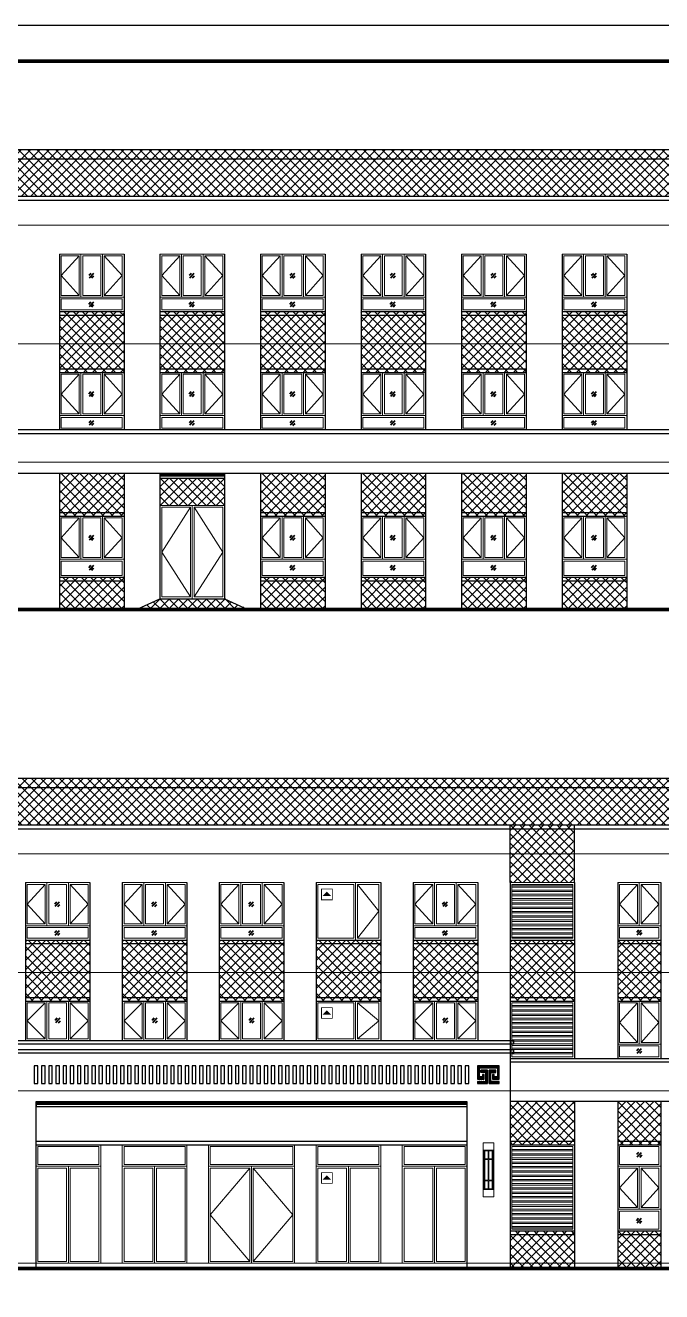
# Model space of a CAD drawing. Extents: x 1188826 to 1909461, y 608442 to 1651179.
# Drawn here: x 1309738 to 1327463, y 827615 to 862885 of the extents above; entities that cross this region are included whole.
import ezdxf

# ---------------------------------------------------------------- set-up
doc = ezdxf.new("R2010")
doc.units = 0
doc.header["$LTSCALE"] = 1000
doc.header["$MEASUREMENT"] = 0
doc.linetypes.add('ACAD_ISO10W100', pattern=[18.5, 12, -3, 0.5, -3])
doc.linetypes.add('DOTE', pattern=[2.42, 2, -0.2, 0.02, -0.2])
for name, color, linetype in [('1-PUB_HATCH', 8, 'Continuous'), ('3-剖面填充（细）', 251, 'Continuous'), ('图框', 140, 'Continuous'), ('立面', 73, 'Continuous'), ('立面-1', 13, 'Continuous'), ('立面-2', 45, 'Continuous')]:
    doc.layers.add(name, color=color, linetype=linetype)
for name, color, linetype, lineweight in [('2-门窗开启', 8, 'Continuous', 9), ('DOTE', 19, 'DOTE', 9), ('PUB_HATCH', 8, 'Continuous', 9), ('WALL', 9, 'Continuous', 40), ('WINDOW', 144, 'Continuous', 15), ('填充', 251, 'Continuous', 5)]:
    doc.layers.add(name, color=color, linetype=linetype, lineweight=lineweight)
pattern_1 = [(45, (0, 0), (-129.893668, 129.893668), []), (135, (0, 0), (-129.893668, -129.893668), [])]
pattern_2 = [(45, (13999.98, -2e-06), (-129.893668, 129.893668), []), (135, (13999.98, -2e-06), (-129.893668, -129.893668), [])]
pattern_3 = [(45, (19600.17, -2e-06), (-129.893668, 129.893668), []), (135, (19600.17, -2e-06), (-129.893668, -129.893668), [])]
pattern_4 = [(45, (22400, -2e-06), (-129.893668, 129.893668), []), (135, (22400, -2e-06), (-129.893668, -129.893668), [])]
pattern_5 = [(45, (25200, -2e-06), (-129.893668, 129.893668), []), (135, (25200, -2e-06), (-129.893668, -129.893668), [])]
pattern_6 = [(45, (28000, -2e-06), (-129.893668, 129.893668), []), (135, (28000, -2e-06), (-129.893668, -129.893668), [])]
pattern_7 = [(45, (16200, 0), (-129.893668, 129.893668), []), (135, (16200, 0), (-129.893668, -129.893668), [])]

# ---------------------------------------------------------------- blocks, each defined once
blk = doc.blocks.new('124123412')
at = {"layer": '2-门窗开启', "ltscale": 0.5}
for points in [[(550, 1650), (50, 1100), (550, 550)], [(1250, 1650), (1750, 1100), (1250, 550)]]:
    blk.add_lwpolyline(points, dxfattribs=at)
at = {"layer": 'WALL'}
for points in [[(872, 1159), (815, 1100)], [(946, 1159), (825, 1030)], [(952, 1084), (895, 1024)], [(872, 325), (815, 265)], [(946, 324), (825, 196)], [(952, 249), (895, 190)]]:
    blk.add_lwpolyline(points, dxfattribs=at)
at = {"layer": 'WINDOW'}
for points in [[(0, 0), (0, 1700), (1800, 1700), (1800, 0)], [(50, 1650), (550, 1650), (550, 550), (50, 550)], [(650, 1650), (1150, 1650), (1150, 550), (650, 550)], [(1750, 1650), (1250, 1650), (1250, 550), (1750, 550)], [(50, 450), (1750, 450), (1750, 50), (50, 50)]]:
    blk.add_lwpolyline(points, close=True, dxfattribs=at)
for points in [[(600, 500), (600, 1700)], [(1200, 500), (1200, 1700)], [(0, 500), (1800, 500)]]:
    blk.add_lwpolyline(points, dxfattribs=at)
blk = doc.blocks.new('12412431231')
at = {"layer": '2-门窗开启', "ltscale": 0.5}
for points in [[(550, 1550), (50, 1000), (550, 450)], [(1250, 1550), (1750, 1000), (1250, 450)]]:
    blk.add_lwpolyline(points, dxfattribs=at)
at = {"layer": 'WALL'}
for points in [[(872, 1059), (815, 1000)], [(946, 1059), (825, 930)], [(952, 984), (895, 924)], [(872, 259), (815, 199)], [(946, 258), (825, 130)], [(952, 183), (895, 124)]]:
    blk.add_lwpolyline(points, dxfattribs=at)
at = {"layer": 'WINDOW'}
for points in [[(0, 0), (0, 1600), (1800, 1600), (1800, 0)], [(50, 1550), (550, 1550), (550, 450), (50, 450)], [(650, 1550), (1150, 1550), (1150, 450), (650, 450)], [(1750, 1550), (1250, 1550), (1250, 450), (1750, 450)], [(50, 350), (1750, 350), (1750, 50), (50, 50)]]:
    blk.add_lwpolyline(points, close=True, dxfattribs=at)
for points in [[(600, 400), (600, 1600)], [(1200, 400), (1200, 1600)], [(0, 400), (1800, 400)]]:
    blk.add_lwpolyline(points, dxfattribs=at)
blk = doc.blocks.new('124124123')
at = {"layer": 'PUB_HATCH'}
h = blk.add_hatch(dxfattribs=at)
h.set_pattern_fill('ANSI32', color=256, scale=25, angle=135)
h.set_pattern_definition([(180, (-1307037.7, -607133.5), (-7e-15, -119.0625), []), (180, (-1307077.38, -607093.82), (-7e-15, -119.0625), [])])
h.paths.add_polyline_path([(50, 1550), (1750, 1550), (1750, 50), (50, 50)])
at = {"layer": 'WINDOW'}
for points in [[(0, 1600), (1800, 1600), (1800, 0), (0, 0)], [(50, 1550), (1750, 1550), (1750, 50), (50, 50)]]:
    blk.add_lwpolyline(points, close=True, dxfattribs=at)
blk = doc.blocks.new('GDGDGRDADW')
at = {"layer": '3-剖面填充（细）'}
h = blk.add_hatch(dxfattribs=at)
h.set_pattern_fill('ANSI31', color=251, scale=5)
h.set_pattern_definition([(45, (175515.148, 222231.159), (-5.61266, 5.61266), [])])
h.paths.add_polyline_path([(175863, 222358), (175585, 222358), (175585, 222420), (175817, 222420), (175817, 222670), (175678, 222670), (175678, 222733), (175863, 222733)])
h = blk.add_hatch(dxfattribs=at)
h.set_pattern_fill('ANSI31', color=251, scale=5)
h.set_pattern_definition([(45, (175837.9185, 222356.159), (-5.61266, 5.61266), [])])
h.paths.add_polyline_path([(175586, 222858), (175586, 222483), (175770, 222483), (175770, 222608), (175724, 222608), (175724, 222545), (175632, 222545), (175632, 222795), (176139, 222795), (176139, 222545), (176047, 222545), (176047, 222608), (176001, 222608), (176001, 222483), (176186, 222483), (176186, 222858)])
h = blk.add_hatch(dxfattribs=at)
h.set_pattern_fill('ANSI31', color=251, scale=5)
h.set_pattern_definition([(45, (175561.008, 222231.159), (-5.61266, 5.61266), [])])
h.paths.add_polyline_path([(175909, 222358), (176186, 222358), (176186, 222420), (175955, 222420), (175955, 222670), (176093, 222670), (176093, 222733), (175909, 222733)])
at = {"layer": '立面'}
for p, q in [((175586, 222858), (176186, 222858)), ((175586, 222483), (175586, 222858)), ((176139, 222795), (175632, 222795)), ((175632, 222795), (175632, 222545)), ((175678, 222670), (175678, 222733)), ((175678, 222733), (175863, 222733)), ((175816, 222670), (175678, 222670)), ((175724, 222545), (175724, 222608)), ((175724, 222608), (175770, 222608)), ((175770, 222608), (175770, 222483)), ((175816, 222420), (175816, 222670)), ((175863, 222733), (175863, 222358)), ((175909, 222733), (175909, 222358)), ((175909, 222733), (176093, 222733)), ((175955, 222420), (175955, 222670)), ((175955, 222670), (176093, 222670)), ((176001, 222483), (176001, 222608)), ((176001, 222608), (176047, 222608)), ((176047, 222608), (176047, 222545)), ((176047, 222608), (176047, 222545)), ((176093, 222670), (176093, 222733)), ((176093, 222670), (176093, 222733)), ((176139, 222545), (176139, 222795)), ((176186, 222858), (176186, 222483)), ((175770, 222483), (175586, 222483)), ((175586, 222358), (175586, 222420)), ((175586, 222420), (175816, 222420)), ((175863, 222358), (175586, 222358)), ((175632, 222545), (175724, 222545)), ((176186, 222358), (175909, 222358)), ((176186, 222420), (175955, 222420)), ((176186, 222483), (176001, 222483)), ((176047, 222545), (176139, 222545)), ((176186, 222420), (176186, 222358))]:
    blk.add_line(p, q, dxfattribs=at)
blk = doc.blocks.new('1234124')
at = {"layer": 'WINDOW', "color": 4}
for p, q in [((-150, 1300), (150, 1300)), ((-100, 1060), (-10, 1060)), ((-10, 1280), (-10, 1060)), ((10, 1280), (10, 1060)), ((10, 1060), (100, 1060)), ((-100, 1040), (-10, 1040)), ((-10, 1040), (-10, 460)), ((10, 1040), (10, 460)), ((10, 1040), (100, 1040)), ((-100, 440), (-10, 440)), ((-10, 220), (-10, 440)), ((10, 220), (10, 440)), ((10, 440), (100, 440)), ((-150, 200), (150, 200))]:
    blk.add_line(p, q, dxfattribs=at)
for points in [[(-150, 1500), (150, 1500), (150, 0), (-150, 0)], [(-120, 1300), (120, 1300), (120, 200), (-120, 200)]]:
    blk.add_lwpolyline(points, close=True, dxfattribs=at)
for points in [[(-100, 1060), (-100, 1280), (-10, 1280)], [(10, 1280), (100, 1280), (100, 1060)], [(-10, 460), (-100, 460), (-100, 1040)], [(100, 1040), (100, 460), (10, 460)], [(-100, 440), (-100, 220), (-10, 220)], [(10, 220), (100, 220), (100, 440)]]:
    blk.add_lwpolyline(points, dxfattribs=at)
blk = doc.blocks.new('12412341')
at = {"layer": '2-门窗开启', "ltscale": 0.5}
for points in [[(550, 1050), (50, 550), (550, 50)], [(1250, 1050), (1750, 550), (1250, 50)]]:
    blk.add_lwpolyline(points, dxfattribs=at)
at = {"layer": 'WALL'}
for points in [[(889, 621), (832, 561)], [(963, 620), (842, 491)], [(969, 545), (912, 486)]]:
    blk.add_lwpolyline(points, dxfattribs=at)
at = {"layer": 'WINDOW'}
for points in [[(0, 0), (0, 1100), (1800, 1100), (1800, 0)], [(50, 1050), (550, 1050), (550, 50), (50, 50)], [(650, 1050), (1150, 1050), (1150, 50), (650, 50)], [(1750, 1050), (1250, 1050), (1250, 50), (1750, 50)]]:
    blk.add_lwpolyline(points, close=True, dxfattribs=at)
for points in [[(600, 0), (600, 1100)], [(1200, 0), (1200, 1100)]]:
    blk.add_lwpolyline(points, dxfattribs=at)
blk = doc.blocks.new('124123')
at = {"layer": '2-门窗开启', "ltscale": 0.5}
for points in [[(550, 450), (50, 1000), (550, 1550)], [(650, 450), (1150, 1000), (650, 1550)]]:
    blk.add_lwpolyline(points, dxfattribs=at)
at = {"layer": 'WALL'}
for points in [[(537, 222), (593, 281)], [(542, 147), (663, 275)], [(617, 146), (673, 206)]]:
    blk.add_lwpolyline(points, dxfattribs=at)
at = {"layer": 'WINDOW'}
for points in [[(0, 0), (0, 1600), (1200, 1600), (1200, 0)], [(50, 450), (550, 450), (550, 1550), (50, 1550)], [(1150, 450), (650, 450), (650, 1550), (1150, 1550)], [(50, 50), (1150, 50), (1150, 350), (50, 350)]]:
    blk.add_lwpolyline(points, close=True, dxfattribs=at)
for points in [[(600, 1600), (600, 400)], [(0, 400), (1200, 400)]]:
    blk.add_lwpolyline(points, dxfattribs=at)
blk = doc.blocks.new('45123')
at = {"layer": '2-门窗开启', "ltscale": 0.5}
for points in [[(550, 650), (50, 1200), (550, 1750)], [(650, 650), (1150, 1200), (650, 1750)]]:
    blk.add_lwpolyline(points, dxfattribs=at)
at = {"layer": 'WALL'}
for points in [[(537, 2132), (593, 2192)], [(542, 2058), (663, 2186)], [(617, 2057), (673, 2117)], [(583, 343), (527, 283)], [(658, 342), (537, 214)], [(663, 268), (607, 208)]]:
    blk.add_lwpolyline(points, dxfattribs=at)
at = {"layer": 'WINDOW'}
for points in [[(0, 0), (0, 2400), (1200, 2400), (1200, 0)], [(50, 2350), (1150, 2350), (1150, 1850), (50, 1850)], [(50, 650), (550, 650), (550, 1750), (50, 1750)], [(1150, 650), (650, 650), (650, 1750), (1150, 1750)], [(50, 50), (1150, 50), (1150, 550), (50, 550)]]:
    blk.add_lwpolyline(points, close=True, dxfattribs=at)
for points in [[(0, 1800), (1200, 1800)], [(600, 1800), (600, 600)], [(0, 600), (1200, 600)]]:
    blk.add_lwpolyline(points, dxfattribs=at)
blk = doc.blocks.new('fewfrewfref')
at = {"layer": 'WALL'}
blk.add_hatch(color=1, dxfattribs=at).paths.add_polyline_path([(367770, 261682), (367710, 261622), (367830, 261622)])
at = {"layer": 'WALL', "color": 1, "const_width": 10}
blk.add_lwpolyline([(367695, 261570), (367695, 261720), (367845, 261720), (367845, 261570)], close=True, dxfattribs=at)

msp = doc.modelspace()

# ---------------------------------------------------------------- hatches: boundary and pattern name
at = {"layer": '1-PUB_HATCH'}
h = msp.add_hatch(dxfattribs=at)
h.set_pattern_fill('ANSI37', color=256, scale=115.71489)
h.set_pattern_definition(pattern_1)
h.paths.add_polyline_path([(1292088, 859415), (1292088, 859165), (1293088, 859165), (1293088, 858115), (1365288, 858115), (1365288, 859165), (1366288, 859165), (1366288, 859415)])
h = msp.add_hatch(dxfattribs=at)
h.set_pattern_fill('ANSI37', color=256, scale=115.71489)
h.set_pattern_definition([(45, (16499.98, -2e-06), (-129.893668, 129.893668), []), (135, (16499.98, -2e-06), (-129.893668, -129.893668), [])])
h.paths.add_polyline_path([(1310688, 854915), (1312488, 854915), (1312488, 853215), (1310688, 853215)])
h = msp.add_hatch(dxfattribs=at)
h.set_pattern_fill('ANSI37', color=256, scale=115.71489)
h.set_pattern_definition([(45, (19300.17, -2e-06), (-129.893668, 129.893668), []), (135, (19300.17, -2e-06), (-129.893668, -129.893668), [])])
h.paths.add_polyline_path([(1313488, 854915), (1315288, 854915), (1315288, 853215), (1313488, 853215)])
h = msp.add_hatch(dxfattribs=at)
h.set_pattern_fill('ANSI37', color=256, scale=115.71489)
h.set_pattern_definition([(45, (22100.17, -2e-06), (-129.893668, 129.893668), []), (135, (22100.17, -2e-06), (-129.893668, -129.893668), [])])
h.paths.add_polyline_path([(1316288, 854915), (1318088, 854915), (1318088, 853215), (1316288, 853215)])
h = msp.add_hatch(dxfattribs=at)
h.set_pattern_fill('ANSI37', color=256, scale=115.71489)
h.set_pattern_definition([(45, (24900, -2e-06), (-129.893668, 129.893668), []), (135, (24900, -2e-06), (-129.893668, -129.893668), [])])
h.paths.add_polyline_path([(1319088, 854915), (1320888, 854915), (1320888, 853215), (1319088, 853215)])
h = msp.add_hatch(dxfattribs=at)
h.set_pattern_fill('ANSI37', color=256, scale=115.71489)
h.set_pattern_definition([(45, (27700, -2e-06), (-129.893668, 129.893668), []), (135, (27700, -2e-06), (-129.893668, -129.893668), [])])
h.paths.add_polyline_path([(1321888, 854915), (1323688, 854915), (1323688, 853215), (1321888, 853215)])
h = msp.add_hatch(dxfattribs=at)
h.set_pattern_fill('ANSI37', color=256, scale=115.71489)
h.set_pattern_definition([(45, (30500, -2e-06), (-129.893668, 129.893668), []), (135, (30500, -2e-06), (-129.893668, -129.893668), [])])
h.paths.add_polyline_path([(1324688, 854915), (1326488, 854915), (1326488, 853215), (1324688, 853215)])
h = msp.add_hatch(dxfattribs=at)
h.set_pattern_fill('ANSI37', color=256, scale=115.71489)
h.set_pattern_definition(pattern_2)
h.paths.add_polyline_path([(1310688, 850415), (1312488, 850415), (1312488, 849215), (1310688, 849215)])
h = msp.add_hatch(dxfattribs=at)
h.set_pattern_fill('ANSI37', color=256, scale=115.71489)
h.set_pattern_definition(pattern_3)
h.paths.add_polyline_path([(1316288, 850415), (1318088, 850415), (1318088, 849215), (1316288, 849215)])
h = msp.add_hatch(dxfattribs=at)
h.set_pattern_fill('ANSI37', color=256, scale=115.71489)
h.set_pattern_definition(pattern_4)
h.paths.add_polyline_path([(1319088, 850415), (1320888, 850415), (1320888, 849215), (1319088, 849215)])
h = msp.add_hatch(dxfattribs=at)
h.set_pattern_fill('ANSI37', color=256, scale=115.71489)
h.set_pattern_definition(pattern_5)
h.paths.add_polyline_path([(1321888, 850415), (1323688, 850415), (1323688, 849215), (1321888, 849215)])
h = msp.add_hatch(dxfattribs=at)
h.set_pattern_fill('ANSI37', color=256, scale=115.71489)
h.set_pattern_definition(pattern_6)
h.paths.add_polyline_path([(1324688, 850415), (1326488, 850415), (1326488, 849215), (1324688, 849215)])
h = msp.add_hatch(dxfattribs=at)
h.set_pattern_fill('ANSI37', color=256, scale=115.71489)
h.set_pattern_definition(pattern_1)
h.paths.add_polyline_path([(1313488, 850265), (1315288, 850265), (1315288, 849515), (1313488, 849515)])
h = msp.add_hatch(dxfattribs=at)
h.set_pattern_fill('ANSI37', color=256, scale=115.71489)
h.set_pattern_definition(pattern_2)
h.paths.add_polyline_path([(1310688, 847515), (1312488, 847515), (1312488, 846615), (1310688, 846615)])
h = msp.add_hatch(dxfattribs=at)
h.set_pattern_fill('ANSI37', color=256, scale=115.71489)
h.set_pattern_definition(pattern_3)
h.paths.add_polyline_path([(1316288, 847515), (1318088, 847515), (1318088, 846615), (1316288, 846615)])
h = msp.add_hatch(dxfattribs=at)
h.set_pattern_fill('ANSI37', color=256, scale=115.71489)
h.set_pattern_definition(pattern_4)
h.paths.add_polyline_path([(1319088, 847515), (1320888, 847515), (1320888, 846615), (1319088, 846615)])
h = msp.add_hatch(dxfattribs=at)
h.set_pattern_fill('ANSI37', color=256, scale=115.71489)
h.set_pattern_definition(pattern_5)
h.paths.add_polyline_path([(1321888, 847515), (1323688, 847515), (1323688, 846615), (1321888, 846615)])
h = msp.add_hatch(dxfattribs=at)
h.set_pattern_fill('ANSI37', color=256, scale=115.71489)
h.set_pattern_definition(pattern_6)
h.paths.add_polyline_path([(1324688, 847515), (1326488, 847515), (1326488, 846615), (1324688, 846615)])
h = msp.add_hatch(dxfattribs=at)
h.set_pattern_fill('ANSI37', color=256, scale=115.71489)
h.set_pattern_definition(pattern_1)
h.paths.add_polyline_path([(1312838, 846615), (1315938, 846615), (1315288, 846915), (1313488, 846915)])
h = msp.add_hatch(dxfattribs=at)
h.set_pattern_fill('ANSI37', color=256, scale=115.71489)
h.set_pattern_definition(pattern_1)
h.paths.add_polyline_path([(1291588, 841909), (1291588, 841659), (1292588, 841659), (1292588, 840609), (1364788, 840609), (1364788, 841659), (1365788, 841659), (1365788, 841909)])
h = msp.add_hatch(dxfattribs=at)
h.set_pattern_fill('ANSI37', color=256, scale=115.71489)
h.set_pattern_definition(pattern_7)
h.paths.add_polyline_path([(1323238, 840609), (1325038, 840609), (1325038, 839009), (1323238, 839009)])
h = msp.add_hatch(dxfattribs=at)
h.set_pattern_fill('ANSI37', color=256, scale=115.71489)
h.set_pattern_definition([(45, (16450, 0), (-129.893668, 129.893668), []), (135, (16450, 0), (-129.893668, -129.893668), [])])
h.paths.add_polyline_path([(1309738, 837409), (1311538, 837409), (1311538, 835709), (1309738, 835709)])
h = msp.add_hatch(dxfattribs=at)
h.set_pattern_fill('ANSI37', color=256, scale=115.71489)
h.set_pattern_definition([(45, (19150, 0), (-129.893668, 129.893668), []), (135, (19150, 0), (-129.893668, -129.893668), [])])
h.paths.add_polyline_path([(1312438, 837409), (1314238, 837409), (1314238, 835709), (1312438, 835709)])
h = msp.add_hatch(dxfattribs=at)
h.set_pattern_fill('ANSI37', color=256, scale=115.71489)
h.set_pattern_definition([(45, (21850, 0), (-129.893668, 129.893668), []), (135, (21850, 0), (-129.893668, -129.893668), [])])
h.paths.add_polyline_path([(1315138, 837409), (1316938, 837409), (1316938, 835709), (1315138, 835709)])
h = msp.add_hatch(dxfattribs=at)
h.set_pattern_fill('ANSI37', color=256, scale=115.71489)
h.set_pattern_definition([(45, (24550, 0), (-129.893668, 129.893668), []), (135, (24550, 0), (-129.893668, -129.893668), [])])
h.paths.add_polyline_path([(1317838, 837409), (1319638, 837409), (1319638, 835709), (1317838, 835709)])
h = msp.add_hatch(dxfattribs=at)
h.set_pattern_fill('ANSI37', color=256, scale=115.71489)
h.set_pattern_definition([(45, (27250, 0), (-129.893668, 129.893668), []), (135, (27250, 0), (-129.893668, -129.893668), [])])
h.paths.add_polyline_path([(1320538, 837409), (1322338, 837409), (1322338, 835709), (1320538, 835709)])
h = msp.add_hatch(dxfattribs=at)
h.set_pattern_fill('ANSI37', color=256, scale=115.71489)
h.set_pattern_definition(pattern_7)
h.paths.add_polyline_path([(1323238, 837409), (1325038, 837409), (1325038, 835709), (1323238, 835709)])
h = msp.add_hatch(dxfattribs=at)
h.set_pattern_fill('ANSI37', color=256, scale=115.71489)
h.set_pattern_definition([(45, (32350, -1e-10), (-129.893668, 129.893668), []), (135, (32350, -1e-10), (-129.893668, -129.893668), [])])
h.paths.add_polyline_path([(1326238, 837409), (1327438, 837409), (1327438, 835709), (1326238, 835709)])
h = msp.add_hatch(dxfattribs=at)
h.set_pattern_fill('ANSI37', color=256, scale=115.71489)
h.set_pattern_definition(pattern_7)
h.paths.add_polyline_path([(1323238, 832909), (1325038, 832909), (1325038, 831709), (1323238, 831709)])
h = msp.add_hatch(dxfattribs=at)
h.set_pattern_fill('ANSI37', color=256, scale=115.71489)
h.set_pattern_definition([(45, (32350, -4500), (-129.893668, 129.893668), []), (135, (32350, -4500), (-129.893668, -129.893668), [])])
h.paths.add_polyline_path([(1326238, 832909), (1327438, 832909), (1327438, 831709), (1326238, 831709)])
h = msp.add_hatch(dxfattribs=at)
h.set_pattern_fill('ANSI37', color=256, scale=115.71489)
h.set_pattern_definition(pattern_7)
h.paths.add_polyline_path([(1323238, 829309), (1325038, 829309), (1325038, 828259), (1323238, 828259)])
h = msp.add_hatch(dxfattribs=at)
h.set_pattern_fill('ANSI37', color=256, scale=115.71489)
h.set_pattern_definition([(45, (32350, -8100), (-129.893668, 129.893668), []), (135, (32350, -8100), (-129.893668, -129.893668), [])])
h.paths.add_polyline_path([(1326238, 829309), (1327438, 829309), (1327438, 828259), (1326238, 828259)])
at = {"layer": 'PUB_HATCH'}
h = msp.add_hatch(dxfattribs=at)
h.set_pattern_fill('ANSI32', color=256, scale=25, angle=135)
h.set_pattern_definition([(180, (16200, 222175.98), (-7e-15, -119.0625), []), (180, (16160.31, 222215.67), (-7e-15, -119.0625), [])])
h.paths.add_polyline_path([(1323288, 831659), (1324988, 831659), (1324988, 829359), (1323288, 829359)])

# ---------------------------------------------------------------- linework, layer by layer
at = {"layer": '1-PUB_HATCH'}
for points in [[(1323238, 839009), (1323238, 840609)], [(1325038, 839009), (1325038, 840609)]]:
    msp.add_lwpolyline(points, dxfattribs=at)
at = {"layer": '2-门窗开启', "ltscale": 0.5}
for points in [[(1314338, 849465), (1313538, 848215), (1314338, 846965)], [(1314438, 849465), (1315238, 848215), (1314438, 846965)], [(1318988, 838959), (1319588, 838209), (1318988, 837459)], [(1318988, 835659), (1319588, 835159), (1318988, 834659)], [(1315988, 831059), (1314888, 829759), (1315988, 828459)], [(1316088, 831059), (1317188, 829759), (1316088, 828459)]]:
    msp.add_lwpolyline(points, dxfattribs=at)
at = {"layer": 'DOTE', "linetype": 'ACAD_ISO10W100', "ltscale": 100}
for p, q in [((1291455, 857315), (1367288, 857315)), ((1291455, 854015), (1367241, 854015)), ((1291455, 850715), (1367288, 850715)), ((1291455, 846615), (1367288, 846615)), ((1366420, 839809), (1290588, 839809)), ((1366420, 836509), (1290634, 836509)), ((1366420, 833209), (1290588, 833209)), ((1366420, 828409), (1290588, 828409)), ((1366420, 828259), (1290594, 828259))]:
    msp.add_line(p, q, dxfattribs=at)
at = {"layer": 'WINDOW'}
for points in [[(1313488, 849515), (1315288, 849515), (1315288, 846915), (1313488, 846915)], [(1313538, 849465), (1314338, 849465), (1314338, 846965), (1313538, 846965)], [(1315238, 849465), (1314438, 849465), (1314438, 846965), (1315238, 846965)], [(1317838, 839009), (1319638, 839009), (1319638, 837409), (1317838, 837409)], [(1317888, 838959), (1318888, 838959), (1318888, 837459), (1317888, 837459)], [(1319588, 838959), (1318988, 838959), (1318988, 837459), (1319588, 837459)], [(1317838, 835709), (1319638, 835709), (1319638, 834609), (1317838, 834609)], [(1317888, 835659), (1318888, 835659), (1318888, 834659), (1317888, 834659)], [(1319588, 835659), (1318988, 835659), (1318988, 834659), (1319588, 834659)], [(1310038, 831709), (1311838, 831709), (1311838, 828409), (1310038, 828409)], [(1312438, 831709), (1314238, 831709), (1314238, 828409), (1312438, 828409)], [(1314838, 831709), (1317238, 831709), (1317238, 828409), (1314838, 828409)], [(1317838, 831709), (1319638, 831709), (1319638, 828409), (1317838, 828409)], [(1320238, 831709), (1322038, 831709), (1322038, 828409), (1320238, 828409)], [(1323238, 831709), (1325038, 831709), (1325038, 829309), (1323238, 829309)], [(1310088, 831659), (1311788, 831659), (1311788, 831159), (1310088, 831159)], [(1312488, 831659), (1314188, 831659), (1314188, 831159), (1312488, 831159)], [(1314888, 831659), (1317188, 831659), (1317188, 831159), (1314888, 831159)], [(1317888, 831659), (1319588, 831659), (1319588, 831159), (1317888, 831159)], [(1320288, 831659), (1321988, 831659), (1321988, 831159), (1320288, 831159)], [(1323288, 831659), (1324988, 831659), (1324988, 829359), (1323288, 829359)], [(1310088, 831059), (1310888, 831059), (1310888, 828459), (1310088, 828459)], [(1311788, 831059), (1310988, 831059), (1310988, 828459), (1311788, 828459)], [(1312488, 831059), (1313288, 831059), (1313288, 828459), (1312488, 828459)], [(1314188, 831059), (1313388, 831059), (1313388, 828459), (1314188, 828459)], [(1314888, 831059), (1315988, 831059), (1315988, 828459), (1314888, 828459)], [(1317188, 831059), (1316088, 831059), (1316088, 828459), (1317188, 828459)], [(1317888, 831059), (1318688, 831059), (1318688, 828459), (1317888, 828459)], [(1319588, 831059), (1318788, 831059), (1318788, 828459), (1319588, 828459)], [(1320288, 831059), (1321088, 831059), (1321088, 828459), (1320288, 828459)], [(1321988, 831059), (1321188, 831059), (1321188, 828459), (1321988, 828459)]]:
    msp.add_lwpolyline(points, close=True, dxfattribs=at)
for points in [[(1314388, 849515), (1314388, 846915)], [(1318938, 839009), (1318938, 837409)], [(1318938, 835709), (1318938, 834609)], [(1310038, 831109), (1311838, 831109)], [(1310938, 831109), (1310938, 828409)], [(1312438, 831109), (1314238, 831109)], [(1313338, 831109), (1313338, 828409)], [(1314838, 831109), (1317238, 831109)], [(1316038, 831109), (1316038, 828409)], [(1317838, 831109), (1319638, 831109)], [(1318738, 831109), (1318738, 828409)], [(1320238, 831109), (1322038, 831109)], [(1321138, 831109), (1321138, 828409)]]:
    msp.add_lwpolyline(points, dxfattribs=at)
at = {"layer": '图框'}
msp.add_lwpolyline([(1278970, 803485), (1384070, 803485), (1384070, 862885), (1278970, 862885)], close=True, dxfattribs=at)
at = {"layer": '图框', "const_width": 100}
msp.add_lwpolyline([(1281470, 804485), (1383070, 804485), (1383070, 861885), (1281470, 861885)], close=True, dxfattribs=at)
at = {"layer": '立面', "color": 4}
for p, q in [((1313488, 850415), (1315288, 850415)), ((1313488, 850415), (1313488, 850395)), ((1313488, 850395), (1315288, 850395)), ((1313503, 850395), (1313503, 850350)), ((1315273, 850350), (1315273, 850395)), ((1315288, 850415), (1315288, 850395)), ((1313488, 850350), (1313503, 850350)), ((1313488, 850350), (1313488, 850265)), ((1315288, 850330), (1313488, 850330)), ((1315288, 850265), (1313488, 850265)), ((1315273, 850350), (1313503, 850350)), ((1315288, 850350), (1315273, 850350)), ((1315288, 850350), (1315288, 850265)), ((1310038, 832909), (1322038, 832909)), ((1310038, 832909), (1310038, 832889)), ((1310038, 832889), (1322038, 832889)), ((1310038, 832845), (1310053, 832845)), ((1310038, 832845), (1310038, 832759)), ((1322038, 832824), (1310038, 832824)), ((1322038, 832759), (1310038, 832759)), ((1310053, 832889), (1310053, 832844)), ((1322023, 832844), (1310053, 832844)), ((1322023, 832844), (1322023, 832889)), ((1322038, 832844), (1322023, 832844)), ((1322038, 832909), (1322038, 832889)), ((1322038, 832844), (1322038, 832759))]:
    msp.add_line(p, q, dxfattribs=at)
at = {"layer": '立面'}
for points in [[(1310088, 833410), (1310088, 833910), (1309988, 833910), (1309988, 833410)], [(1310288, 833410), (1310288, 833910), (1310188, 833910), (1310188, 833410)], [(1310488, 833410), (1310488, 833910), (1310388, 833910), (1310388, 833410)], [(1310688, 833410), (1310688, 833910), (1310588, 833910), (1310588, 833410)], [(1310888, 833410), (1310888, 833910), (1310788, 833910), (1310788, 833410)], [(1311088, 833410), (1311088, 833910), (1310988, 833910), (1310988, 833410)], [(1311288, 833410), (1311288, 833910), (1311188, 833910), (1311188, 833410)], [(1311488, 833410), (1311488, 833910), (1311388, 833910), (1311388, 833410)], [(1311688, 833410), (1311688, 833910), (1311588, 833910), (1311588, 833410)], [(1311888, 833410), (1311888, 833910), (1311788, 833910), (1311788, 833410)], [(1312088, 833410), (1312088, 833910), (1311988, 833910), (1311988, 833410)], [(1312288, 833410), (1312288, 833910), (1312188, 833910), (1312188, 833410)], [(1312488, 833410), (1312488, 833910), (1312388, 833910), (1312388, 833410)], [(1312688, 833410), (1312688, 833910), (1312588, 833910), (1312588, 833410)], [(1312888, 833410), (1312888, 833910), (1312788, 833910), (1312788, 833410)], [(1313088, 833410), (1313088, 833910), (1312988, 833910), (1312988, 833410)], [(1313288, 833410), (1313288, 833910), (1313188, 833910), (1313188, 833410)], [(1313488, 833410), (1313488, 833910), (1313388, 833910), (1313388, 833410)], [(1313688, 833410), (1313688, 833910), (1313588, 833910), (1313588, 833410)], [(1313888, 833410), (1313888, 833910), (1313788, 833910), (1313788, 833410)], [(1314088, 833410), (1314088, 833910), (1313988, 833910), (1313988, 833410)], [(1314288, 833410), (1314288, 833910), (1314188, 833910), (1314188, 833410)], [(1314488, 833410), (1314488, 833910), (1314388, 833910), (1314388, 833410)], [(1314688, 833410), (1314688, 833910), (1314588, 833910), (1314588, 833410)], [(1314888, 833410), (1314888, 833910), (1314788, 833910), (1314788, 833410)], [(1315088, 833410), (1315088, 833910), (1314988, 833910), (1314988, 833410)], [(1315288, 833410), (1315288, 833910), (1315188, 833910), (1315188, 833410)], [(1315488, 833410), (1315488, 833910), (1315388, 833910), (1315388, 833410)], [(1315688, 833410), (1315688, 833910), (1315588, 833910), (1315588, 833410)], [(1315888, 833410), (1315888, 833910), (1315788, 833910), (1315788, 833410)], [(1316088, 833410), (1316088, 833910), (1315988, 833910), (1315988, 833410)], [(1316288, 833410), (1316288, 833910), (1316188, 833910), (1316188, 833410)], [(1316488, 833410), (1316488, 833910), (1316388, 833910), (1316388, 833410)], [(1316688, 833410), (1316688, 833910), (1316588, 833910), (1316588, 833410)], [(1316888, 833410), (1316888, 833910), (1316788, 833910), (1316788, 833410)], [(1317088, 833410), (1317088, 833910), (1316988, 833910), (1316988, 833410)], [(1317288, 833410), (1317288, 833910), (1317188, 833910), (1317188, 833410)], [(1317488, 833410), (1317488, 833910), (1317388, 833910), (1317388, 833410)], [(1317688, 833410), (1317688, 833910), (1317588, 833910), (1317588, 833410)], [(1317888, 833410), (1317888, 833910), (1317788, 833910), (1317788, 833410)], [(1318088, 833410), (1318088, 833910), (1317988, 833910), (1317988, 833410)], [(1318288, 833410), (1318288, 833910), (1318188, 833910), (1318188, 833410)], [(1318488, 833410), (1318488, 833910), (1318388, 833910), (1318388, 833410)], [(1318688, 833410), (1318688, 833910), (1318588, 833910), (1318588, 833410)], [(1318888, 833410), (1318888, 833910), (1318788, 833910), (1318788, 833410)], [(1319088, 833410), (1319088, 833910), (1318988, 833910), (1318988, 833410)], [(1319288, 833410), (1319288, 833910), (1319188, 833910), (1319188, 833410)], [(1319488, 833410), (1319488, 833910), (1319388, 833910), (1319388, 833410)], [(1319688, 833410), (1319688, 833910), (1319588, 833910), (1319588, 833410)], [(1319888, 833410), (1319888, 833910), (1319788, 833910), (1319788, 833410)], [(1320088, 833410), (1320088, 833910), (1319988, 833910), (1319988, 833410)], [(1320288, 833410), (1320288, 833910), (1320188, 833910), (1320188, 833410)], [(1320488, 833410), (1320488, 833910), (1320388, 833910), (1320388, 833410)], [(1320688, 833410), (1320688, 833910), (1320588, 833910), (1320588, 833410)], [(1320888, 833410), (1320888, 833910), (1320788, 833910), (1320788, 833410)], [(1321088, 833410), (1321088, 833910), (1320988, 833910), (1320988, 833410)], [(1321288, 833410), (1321288, 833910), (1321188, 833910), (1321188, 833410)], [(1321488, 833410), (1321488, 833910), (1321388, 833910), (1321388, 833410)], [(1321688, 833410), (1321688, 833910), (1321588, 833910), (1321588, 833410)], [(1321888, 833410), (1321888, 833910), (1321788, 833910), (1321788, 833410)], [(1322088, 833410), (1322088, 833910), (1321988, 833910), (1321988, 833410)]]:
    msp.add_lwpolyline(points, close=True, dxfattribs=at)
at = {"layer": '立面-1'}
for p, q in [((1365488, 851615), (1293088, 851615)), ((1293088, 851515), (1365488, 851515)), ((1293088, 850415), (1365388, 850415)), ((1323238, 834109), (1330388, 834109)), ((1330388, 834009), (1323238, 834009)), ((1330388, 832909), (1323238, 832909))]:
    msp.add_line(p, q, dxfattribs=at)
for points in [[(1293088, 858015), (1365388, 858015), (1365388, 858115), (1293088, 858115)], [(1310688, 856515), (1310688, 851615)], [(1312488, 856515), (1312488, 851615)], [(1313488, 856515), (1313488, 851615)], [(1315288, 856515), (1315288, 851615)], [(1316288, 856515), (1316288, 851615)], [(1318088, 856515), (1318088, 851615)], [(1319088, 856515), (1319088, 851615)], [(1320888, 856515), (1320888, 851615)], [(1321888, 856515), (1321888, 851615)], [(1323688, 856515), (1323688, 851615)], [(1324688, 856515), (1324688, 851615)], [(1326488, 856515), (1326488, 851615)], [(1310688, 854915), (1312488, 854915)], [(1310688, 854815), (1312488, 854815)], [(1313488, 854915), (1315288, 854915)], [(1313488, 854815), (1315288, 854815)], [(1316288, 854915), (1318088, 854915)], [(1316288, 854815), (1318088, 854815)], [(1319088, 854915), (1320888, 854915)], [(1319088, 854815), (1320888, 854815)], [(1321888, 854915), (1323688, 854915)], [(1321888, 854815), (1323688, 854815)], [(1324688, 854915), (1326488, 854915)], [(1324688, 854815), (1326488, 854815)], [(1310688, 853315), (1312488, 853315)], [(1310688, 853215), (1312488, 853215)], [(1313488, 853315), (1315288, 853315)], [(1313488, 853215), (1315288, 853215)], [(1316288, 853315), (1318088, 853315)], [(1316288, 853215), (1318088, 853215)], [(1319088, 853315), (1320888, 853315)], [(1319088, 853215), (1320888, 853215)], [(1321888, 853315), (1323688, 853315)], [(1321888, 853215), (1323688, 853215)], [(1324688, 853315), (1326488, 853315)], [(1324688, 853215), (1326488, 853215)], [(1310688, 850415), (1310688, 846615)], [(1312488, 850415), (1312488, 846615)], [(1313488, 850415), (1313488, 846915)], [(1315288, 850415), (1315288, 846915)], [(1316288, 850415), (1316288, 846615)], [(1318088, 850415), (1318088, 846615)], [(1319088, 850415), (1319088, 846615)], [(1320888, 850415), (1320888, 846615)], [(1321888, 850415), (1321888, 846615)], [(1323688, 850415), (1323688, 846615)], [(1324688, 850415), (1324688, 846615)], [(1326488, 850415), (1326488, 846615)], [(1310688, 849315), (1312488, 849315)], [(1316288, 849315), (1318088, 849315)], [(1319088, 849315), (1320888, 849315)], [(1321888, 849315), (1323688, 849315)], [(1324688, 849315), (1326488, 849315)], [(1310688, 849215), (1312488, 849215)], [(1316288, 849215), (1318088, 849215)], [(1319088, 849215), (1320888, 849215)], [(1321888, 849215), (1323688, 849215)], [(1324688, 849215), (1326488, 849215)], [(1310688, 847515), (1312488, 847515)], [(1310688, 847415), (1312488, 847415)], [(1316288, 847515), (1318088, 847515)], [(1316288, 847415), (1318088, 847415)], [(1319088, 847515), (1320888, 847515)], [(1319088, 847415), (1320888, 847415)], [(1321888, 847515), (1323688, 847515)], [(1321888, 847415), (1323688, 847415)], [(1324688, 847515), (1326488, 847515)], [(1324688, 847415), (1326488, 847415)], [(1312838, 846615), (1313488, 846915), (1315288, 846915), (1315938, 846615)], [(1365288, 846615), (1291455, 846615)], [(1292588, 840509), (1364788, 840509), (1364788, 840609), (1292688, 840609)], [(1309738, 839009), (1309738, 834609)], [(1311538, 839009), (1311538, 834609)], [(1312438, 839009), (1312438, 834609)], [(1314238, 839009), (1314238, 834609)], [(1315138, 839009), (1315138, 834609)], [(1316938, 839009), (1316938, 834609)], [(1317838, 839009), (1317838, 834609)], [(1319638, 839009), (1319638, 834609)], [(1320538, 839009), (1320538, 834609)], [(1322338, 839009), (1322338, 834609)], [(1323238, 839009), (1323238, 834109)], [(1325038, 839009), (1325038, 834109)], [(1326238, 839009), (1326238, 834109)], [(1327438, 839009), (1327438, 834109)], [(1309738, 837409), (1311538, 837409)], [(1309738, 837309), (1311538, 837309)], [(1312438, 837409), (1314238, 837409)], [(1312438, 837309), (1314238, 837309)], [(1315138, 837409), (1316938, 837409)], [(1315138, 837309), (1316938, 837309)], [(1317838, 837409), (1319638, 837409)], [(1317838, 837309), (1319638, 837309)], [(1320538, 837409), (1322338, 837409)], [(1320538, 837309), (1322338, 837309)], [(1323238, 837409), (1325038, 837409)], [(1323238, 837309), (1325038, 837309)], [(1326238, 837409), (1327438, 837409)], [(1326238, 837309), (1327438, 837309)], [(1309738, 835809), (1311538, 835809)], [(1309738, 835709), (1311538, 835709)], [(1312438, 835809), (1314238, 835809)], [(1312438, 835709), (1314238, 835709)], [(1315138, 835809), (1316938, 835809)], [(1315138, 835709), (1316938, 835709)], [(1317838, 835809), (1319638, 835809)], [(1317838, 835709), (1319638, 835709)], [(1320538, 835809), (1322338, 835809)], [(1320538, 835709), (1322338, 835709)], [(1323238, 835809), (1325038, 835809)], [(1323238, 835709), (1325038, 835709)], [(1326238, 835809), (1327438, 835809)], [(1326238, 835709), (1327438, 835709)], [(1323238, 834509), (1323238, 834359)], [(1323238, 834259), (1323238, 828309)], [(1310038, 828259), (1310038, 832909), (1322038, 832909), (1322038, 828259)], [(1323238, 832909), (1323238, 828309)], [(1325038, 832909), (1325038, 828309)], [(1325038, 832909), (1325038, 828309)], [(1326238, 832909), (1326238, 828309)], [(1327438, 832909), (1327438, 828309)], [(1310038, 831809), (1322038, 831809)], [(1310038, 831709), (1322038, 831709)], [(1323238, 831809), (1325038, 831809)], [(1323238, 831709), (1325038, 831709)], [(1326238, 831809), (1327438, 831809)], [(1326238, 831709), (1327438, 831709)], [(1323238, 829309), (1325038, 829309)], [(1323238, 829209), (1325038, 829209)], [(1326238, 829309), (1327438, 829309)], [(1326238, 829209), (1327438, 829209)]]:
    msp.add_lwpolyline(points, dxfattribs=at)
at = {"layer": '立面-1', "const_width": 100}
for points in [[(1367281, 846615), (1291455, 846615)], [(1290594, 828259), (1366420, 828259)]]:
    msp.add_lwpolyline(points, dxfattribs=at)
at = {"layer": '立面-1'}
for points in [[(1308738, 834609), (1323338, 834609), (1323338, 834509), (1308738, 834509)], [(1308738, 834359), (1323338, 834359), (1323338, 834259), (1308738, 834259)]]:
    msp.add_lwpolyline(points, close=True, dxfattribs=at)
at = {"layer": '立面-2', "color": 36}
for p, q in [((1293088, 859165), (1366288, 859165)), ((1292588, 841659), (1365788, 841659))]:
    msp.add_line(p, q, dxfattribs=at)
for points in [[(1365288, 858115), (1365288, 859165), (1366288, 859165), (1366288, 859415), (1292088, 859415)], [(1364788, 840609), (1364788, 841659), (1365788, 841659), (1365788, 841909), (1291588, 841909)]]:
    msp.add_lwpolyline(points, dxfattribs=at)

# ---------------------------------------------------------------- block references
at = {"xscale": -1}
msp.add_blockref('GDGDGRDADW', (1498523, 611052), dxfattribs=at)
at = {"layer": '填充', "xscale": 2, "yscale": 2, "zscale": 2}
for p in [(582597, 315389), (582597, 312089), (582597, 307489)]:
    msp.add_blockref('fewfrewfref', p, dxfattribs=at)
at = {"layer": '立面-1'}
for name, p in [('12412431231', (1310688, 854915)), ('12412431231', (1313488, 854915)), ('12412431231', (1316288, 854915)), ('12412431231', (1319088, 854915)), ('12412431231', (1321888, 854915)), ('12412431231', (1324688, 854915)), ('12412431231', (1310688, 851615)), ('12412431231', (1313488, 851615)), ('12412431231', (1316288, 851615)), ('12412431231', (1319088, 851615)), ('12412431231', (1321888, 851615)), ('12412431231', (1324688, 851615)), ('124123412', (1310688, 847515)), ('124123412', (1316288, 847515)), ('124123412', (1319088, 847515)), ('124123412', (1321888, 847515)), ('124123412', (1324688, 847515)), ('12412431231', (1309738, 837409)), ('12412431231', (1312438, 837409)), ('12412431231', (1315138, 837409)), ('12412431231', (1320538, 837409)), ('124124123', (1323238, 837409)), ('124123', (1326238, 837409)), ('12412341', (1309738, 834609)), ('12412341', (1312438, 834609)), ('12412341', (1315138, 834609)), ('12412341', (1320538, 834609)), ('124124123', (1323238, 834109)), ('124123', (1326238, 834109)), ('45123', (1326238, 829309))]:
    msp.add_blockref(name, p, dxfattribs=at)
at = {"layer": '立面-1', "xscale": -1}
msp.add_blockref('1234124', (1322637, 830259), dxfattribs=at)

doc.saveas('drawing.dxf')
